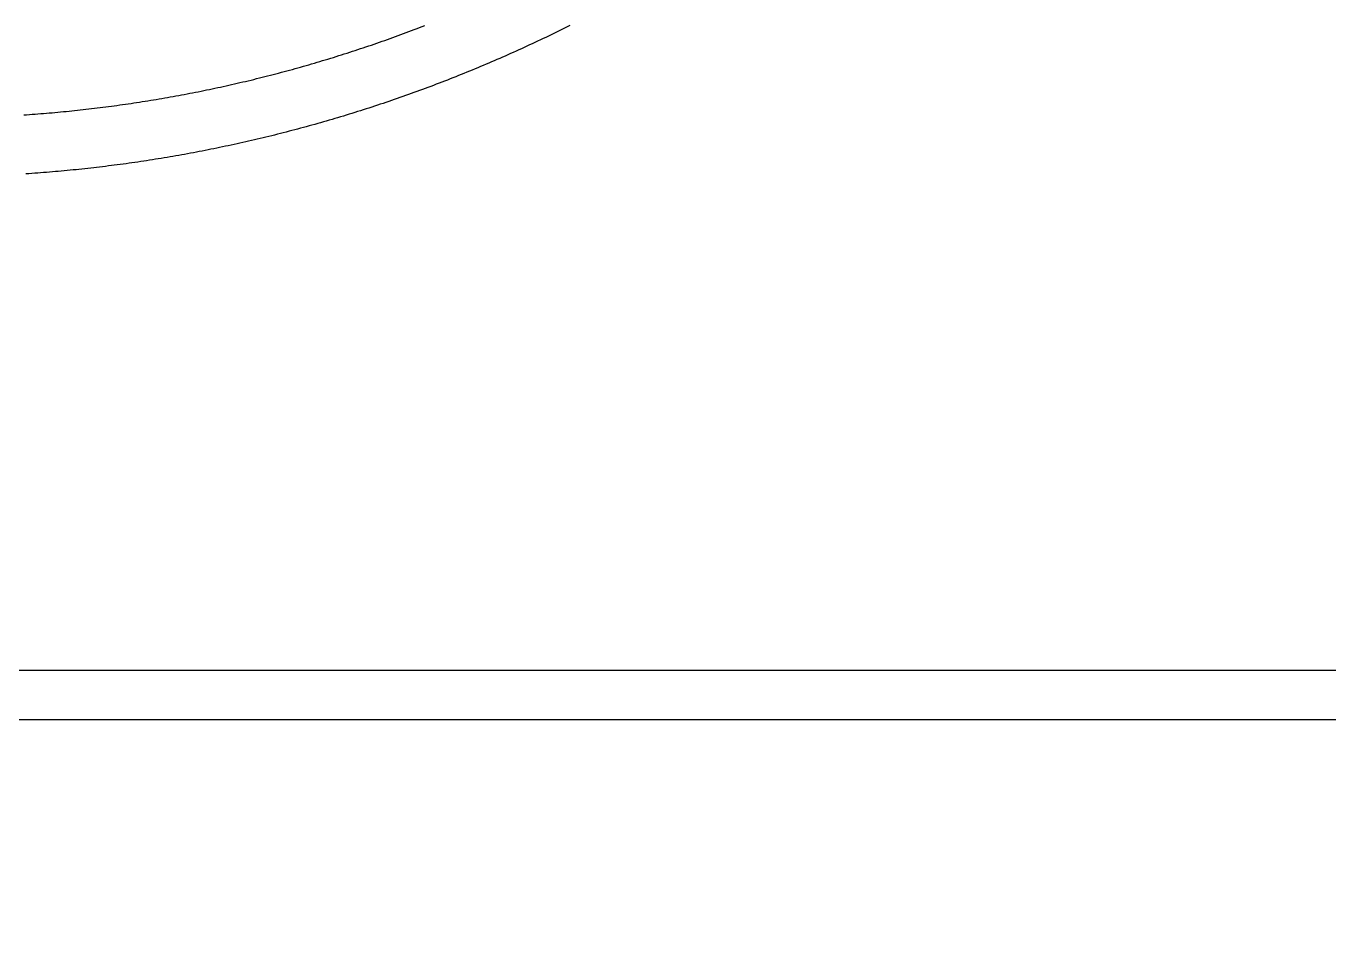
# Model space of a CAD drawing. Header units: inches. Extents: x -43479 to 56521, y -44741 to 59530.
# Drawn here: x 3988 to 6637, y -23473 to -21631 of the extents above; entities that cross this region are included whole.
import ezdxf

# ---------------------------------------------------------------- set-up
doc = ezdxf.new("R2010")
doc.units = ezdxf.units.IN
doc.header["$MEASUREMENT"] = 0

# ---------------------------------------------------------------- blocks, each defined once
blk = doc.blocks.new('kanishk_spiralEditV1')
for points in [[(4093.8, -1129.5), (4088.4, -1132.2), (4083, -1134.9), (4077.6, -1137.6), (4072.1, -1140.3), (4066.7, -1143), (4061.2, -1145.6), (4055.8, -1148.3), (4050.3, -1150.9), (4044.9, -1153.6), (4039.4, -1156.2), (4033.9, -1158.8), (4028.4, -1161.4), (4023, -1164), (4017.5, -1166.5), (4012, -1169.1), (4006.5, -1171.6), (4001, -1174.2), (3995.5, -1176.7), (3989.9, -1179.2), (3984.4, -1181.7), (3978.9, -1184.2), (3973.4, -1186.7), (3967.8, -1189.1), (3962.3, -1191.6), (3956.8, -1194), (3951.2, -1196.5), (3945.7, -1198.9), (3940.1, -1201.3), (3934.5, -1203.7), (3929, -1206.1), (3923.4, -1208.4), (3917.8, -1210.8), (3912.2, -1213.1), (3906.6, -1215.5), (3901.1, -1217.8), (3895.5, -1220.1), (3889.9, -1222.4), (3884.3, -1224.7), (3878.6, -1227), (3873, -1229.2), (3867.4, -1231.5), (3861.8, -1233.7), (3856.2, -1236), (3850.5, -1238.2), (3844.9, -1240.4), (3839.2, -1242.6), (3833.6, -1244.8), (3827.9, -1246.9), (3822.3, -1249.1), (3816.6, -1251.2), (3811, -1253.4), (3805.3, -1255.5), (3799.6, -1257.6), (3794, -1259.7), (3788.3, -1261.8), (3782.6, -1263.9), (3776.9, -1265.9), (3771.2, -1268), (3765.5, -1270), (3759.8, -1272), (3754.1, -1274.1), (3748.4, -1276.1), (3742.7, -1278.1), (3737, -1280), (3731.2, -1282), (3725.5, -1284), (3719.8, -1285.9), (3714.1, -1287.8), (3708.3, -1289.7), (3702.6, -1291.7), (3696.8, -1293.5), (3691.1, -1295.4), (3685.3, -1297.3), (3679.6, -1299.2), (3673.8, -1301), (3668.1, -1302.8), (3662.3, -1304.7), (3656.5, -1306.5), (3650.8, -1308.3), (3645, -1310), (3639.2, -1311.8), (3633.4, -1313.6), (3627.6, -1315.3), (3621.8, -1317.1), (3616.1, -1318.8), (3610.3, -1320.5), (3604.5, -1322.2), (3598.7, -1323.9), (3592.8, -1325.6), (3587, -1327.2), (3581.2, -1328.9), (3575.4, -1330.5), (3569.6, -1332.1), (3563.8, -1333.7), (3557.9, -1335.3), (3552.1, -1336.9), (3546.3, -1338.5), (3540.4, -1340.1), (3534.6, -1341.6), (3528.8, -1343.2), (3522.9, -1344.7), (3517.1, -1346.2), (3511.2, -1347.7), (3505.4, -1349.2), (3499.5, -1350.7), (3493.6, -1352.2), (3487.8, -1353.6), (3481.9, -1355), (3476.1, -1356.5), (3470.2, -1357.9), (3464.3, -1359.3), (3458.4, -1360.7), (3452.6, -1362.1), (3446.7, -1363.4), (3440.8, -1364.8), (3434.9, -1366.1), (3429, -1367.5), (3423.1, -1368.8), (3417.2, -1370.1), (3411.3, -1371.4), (3405.4, -1372.7), (3399.5, -1373.9), (3393.6, -1375.2), (3387.7, -1376.4), (3381.8, -1377.7), (3375.9, -1378.9), (3370, -1380.1), (3364.1, -1381.3), (3358.2, -1382.5), (3352.2, -1383.6), (3346.3, -1384.8), (3340.4, -1385.9), (3334.5, -1387.1), (3328.5, -1388.2), (3322.6, -1389.3), (3316.7, -1390.4), (3310.7, -1391.5), (3304.8, -1392.5), (3298.9, -1393.6), (3292.9, -1394.6), (3287, -1395.7), (3281, -1396.7), (3275.1, -1397.7), (3269.1, -1398.7), (3263.2, -1399.7), (3257.2, -1400.6), (3251.3, -1401.6), (3245.3, -1402.5), (3239.4, -1403.5), (3233.4, -1404.4), (3227.4, -1405.3), (3221.5, -1406.2), (3215.5, -1407.1), (3209.5, -1407.9), (3203.6, -1408.8), (3197.6, -1409.6), (3191.6, -1410.5), (3185.7, -1411.3), (3179.7, -1412.1), (3173.7, -1412.9), (3167.7, -1413.7), (3161.8, -1414.4), (3155.8, -1415.2), (3149.8, -1415.9), (3143.8, -1416.7), (3137.8, -1417.4), (3131.8, -1418.1), (3125.9, -1418.8), (3119.9, -1419.5), (3113.9, -1420.1), (3107.9, -1420.8), (3101.9, -1421.4), (3095.9, -1422.1), (3089.9, -1422.7), (3083.9, -1423.3), (3077.9, -1423.9), (3071.9, -1424.5), (3065.9, -1425), (3059.9, -1425.6), (3053.9, -1426.1), (3047.9, -1426.6), (3041.9, -1427.2), (3035.9, -1427.7), (3029.9, -1428.2), (3023.9, -1428.6), (3017.9, -1429.1), (3011.9, -1429.6), (3005.9, -1430), (2999.9, -1430.4), (2993.9, -1430.8), (2987.9, -1431.3)], [(2983.6, -1311.3), (2989.4, -1310.9), (2995.1, -1310.5), (3000.9, -1310.1), (3006.6, -1309.6), (3012.4, -1309.2), (3018.1, -1308.7), (3023.9, -1308.3), (3029.6, -1307.8), (3035.4, -1307.3), (3041.1, -1306.8), (3046.9, -1306.3), (3052.6, -1305.8), (3058.4, -1305.2), (3064.1, -1304.7), (3069.9, -1304.1), (3075.6, -1303.5), (3081.4, -1302.9), (3087.1, -1302.3), (3092.9, -1301.7), (3098.6, -1301.1), (3104.3, -1300.5), (3110.1, -1299.8), (3115.8, -1299.2), (3121.5, -1298.5), (3127.3, -1297.8), (3133, -1297.1), (3138.7, -1296.4), (3144.5, -1295.7), (3150.2, -1295), (3155.9, -1294.2), (3161.7, -1293.5), (3167.4, -1292.7), (3173.1, -1291.9), (3178.8, -1291.1), (3184.6, -1290.3), (3190.3, -1289.5), (3196, -1288.7), (3201.7, -1287.8), (3207.4, -1287), (3213.1, -1286.1), (3218.8, -1285.2), (3224.6, -1284.3), (3230.3, -1283.4), (3236, -1282.5), (3241.7, -1281.6), (3247.4, -1280.7), (3253.1, -1279.7), (3258.8, -1278.8), (3264.5, -1277.8), (3270.2, -1276.8), (3275.9, -1275.8), (3281.6, -1274.8), (3287.3, -1273.8), (3292.9, -1272.7), (3298.6, -1271.7), (3304.3, -1270.6), (3310, -1269.6), (3315.7, -1268.5), (3321.4, -1267.4), (3327, -1266.3), (3332.7, -1265.2), (3338.4, -1264.1), (3344.1, -1262.9), (3349.7, -1261.8), (3355.4, -1260.6), (3361.1, -1259.4), (3366.7, -1258.2), (3372.4, -1257), (3378, -1255.8), (3383.7, -1254.6), (3389.3, -1253.4), (3395, -1252.1), (3400.6, -1250.9), (3406.3, -1249.6), (3411.9, -1248.3), (3417.6, -1247), (3423.2, -1245.7), (3428.8, -1244.4), (3434.5, -1243.1), (3440.1, -1241.7), (3445.7, -1240.4), (3451.3, -1239), (3457, -1237.6), (3462.6, -1236.2), (3468.2, -1234.8), (3473.8, -1233.4), (3479.4, -1232), (3485, -1230.6), (3490.6, -1229.1), (3496.2, -1227.7), (3501.8, -1226.2), (3507.4, -1224.7), (3513, -1223.2), (3518.6, -1221.7), (3524.2, -1220.2), (3529.8, -1218.7), (3535.4, -1217.1), (3541, -1215.6), (3546.5, -1214), (3552.1, -1212.4), (3557.7, -1210.8), (3563.2, -1209.2), (3568.8, -1207.6), (3574.4, -1206), (3579.9, -1204.4), (3585.5, -1202.7), (3591, -1201), (3596.6, -1199.4), (3602.1, -1197.7), (3607.7, -1196), (3613.2, -1194.3), (3618.7, -1192.6), (3624.3, -1190.8), (3629.8, -1189.1), (3635.3, -1187.3), (3640.8, -1185.6), (3646.4, -1183.8), (3651.9, -1182), (3657.4, -1180.2), (3662.9, -1178.4), (3668.4, -1176.6), (3673.9, -1174.8), (3679.4, -1172.9), (3684.9, -1171), (3690.4, -1169.2), (3695.8, -1167.3), (3701.3, -1165.4), (3706.8, -1163.5), (3712.3, -1161.6), (3717.7, -1159.7), (3723.2, -1157.7), (3728.7, -1155.8), (3734.1, -1153.8), (3739.6, -1151.8), (3745, -1149.9), (3750.5, -1147.9), (3755.9, -1145.9), (3761.4, -1143.8), (3766.8, -1141.8), (3772.2, -1139.8), (3777.6, -1137.7), (3783.1, -1135.6), (3788.5, -1133.6), (3793.9, -1131.5), (3799.3, -1129.4)]]:
    blk.add_lwpolyline(points)

msp = doc.modelspace()

# ---------------------------------------------------------------- linework, layer by layer
for points in [[(35562.1, -22941.4), (-21537.9, -22941.4), (-22287.9, -22941.4)], [(35562.1, -23041.4), (-21537.9, -23041.4), (-22287.9, -23041.4)]]:
    msp.add_lwpolyline(points)
msp.add_circle((6520.5, 9529.6), 50000)

# ---------------------------------------------------------------- block references
msp.add_blockref('kanishk_spiralEditV1', (1000, -20500))

doc.saveas('drawing.dxf')
